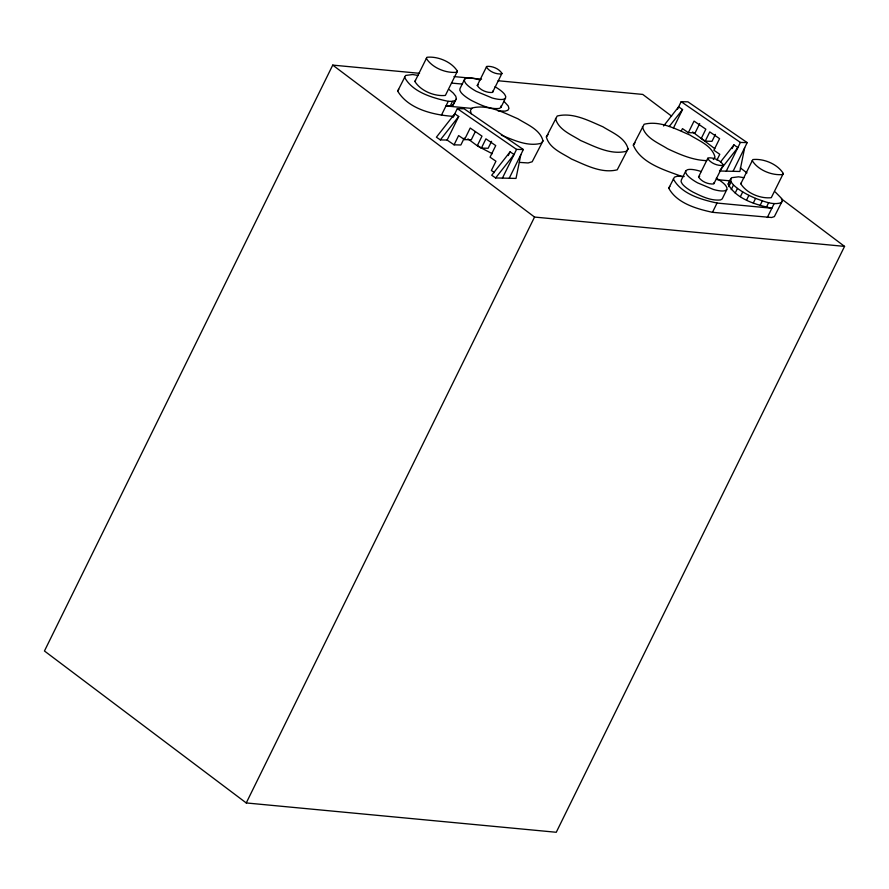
<?xml version="1.0" encoding="UTF-8"?>
<svg xmlns="http://www.w3.org/2000/svg" width="889" height="889" viewBox="0 0 889 889"><rect width="100%" height="100%" fill="white"/><g stroke="black" fill="none" stroke-linecap="round" stroke-linejoin="round"><path stroke-width="1.33" d="M480.06 80.11L477.938 79.41A27.881 7.501 26.2 0 0 466.225 78.21L464.603 79.243L464.358 80.932L465.536 83.144A18.958 5.101 26.2 0 0 476.271 91.334L492.15 97.968A27.881 7.501 26.2 0 0 503.863 99.168L505.497 98.134L505.73 96.445L504.563 94.234A18.958 5.101 26.2 0 0 495.017 86.733M464.603 79.243L460.035 88.511L459.802 90.2L460.98 92.412A18.958 5.101 26.2 0 0 471.715 100.601C480.227 104.791 489.561 109.514 499.307 108.436L500.94 107.402L501.174 105.713M701.343 171.61L699.221 170.91A27.881 7.501 26.2 0 0 687.508 169.71L685.875 170.744L685.641 172.433L686.819 174.644A18.958 5.101 26.2 0 0 697.554 182.834L713.434 189.468A27.881 7.501 26.2 0 0 725.146 190.668L726.78 189.635L727.013 187.946L725.846 185.734A18.958 5.101 26.2 0 0 716.301 178.233M520.821 154.697L516.009 178.422L495.64 177.944L491.717 175.244L510.108 151.83L514.031 154.53L495.64 177.944M744.66 147.752L739.848 171.477L719.479 170.999L737.87 147.585L733.947 144.885L720.568 161.909M419.541 73.32L332.742 65.108L44.45 650.992L246.253 802.945L556.258 832.271L844.55 246.386L781.353 198.792M453.746 116.392C433.688 115.07 408.562 109.303 397.672 91.1L405.606 75.443L412.674 74.543L418.174 75.465M414.896 81.499L426.942 57.274C437.877 56.129 451.601 61.786 457.424 71.209L445.378 95.434C434.443 96.579 420.719 90.922 414.896 81.499L415.541 80.443M441.411 115.226L448.245 101.335L452.534 101.335L455.312 100.435L456.401 98.668L455.724 96.179L453.323 93.134L449.367 89.722M472.015 108.425L445.967 105.969L450.256 105.969L452.534 101.335M450.256 105.969L453.034 105.069L455.312 100.435M456.401 98.668L453.034 105.069M452.957 117.504L457.324 108.636L464.114 108.791L523.354 149.541L509.219 178.267M447.123 140.051L458.713 116.481L454.79 113.781L436.399 137.195L440.333 139.895L447.123 140.051L454.068 144.829L460.858 144.996L464.28 138.039M477.26 85.466L486.705 66.408C492.173 65.83 499.04 68.664 501.952 73.376L492.506 92.434C487.039 93.012 480.182 90.189 477.26 85.466L478.426 84.666M454.068 144.829L458.624 135.561L464.514 139.617L471.303 139.773L475.293 131.672M464.514 139.617L470.214 128.038L481.994 136.139L477.437 145.407L481.371 148.107L488.161 148.263L491.573 141.318M500.94 107.402L505.497 98.134M481.371 148.107L485.927 138.84L495.74 145.596L490.05 157.175L495.94 161.231L491.373 170.499L494.428 172.599M508.275 155.553L510.108 151.83M502.429 178.1L516.565 149.385L523.354 149.541M471.181 113.77L470.414 110.358L472.126 107.98C487.861 104.069 503.719 112.725 517.865 118.759C526.966 124.538 540.101 129.427 543.001 140.873L532.178 161.776L528.11 162.954L519.354 162.387M546.357 136.928L557.181 116.026C572.927 112.114 588.785 120.771 602.931 126.794C612.032 132.583 625.167 137.473 628.067 148.919L617.233 169.821C601.497 173.733 585.64 165.076 571.494 159.042C562.393 153.264 549.258 148.374 546.357 136.928L548.068 134.55M246.253 802.945L534.545 217.06L844.55 246.386M682.341 176.633C665.072 170.21 640.991 163.432 633.312 145.151L644.136 124.249C659.882 120.337 675.74 128.994 689.886 135.028C698.987 140.806 712.111 145.696 715.023 157.142L713.311 159.509M677.407 109.325L681.163 101.69L687.953 101.846L747.193 142.607L733.058 171.321M673.395 128.149L682.552 109.536L678.629 106.836L663.583 125.994M681.318 130.939L682.463 128.627L688.353 132.672L695.142 132.839L699.699 123.571M688.353 132.672L694.053 121.093L705.833 129.194L701.277 138.462L705.21 141.162L712 141.329L715.412 134.372M775.264 192.002L781.62 198.458L782.309 200.947L774.375 216.605L771.596 217.505L712.489 212.315C696.665 208.871 676.829 203.259 668.761 188.19L674.407 177.167L677.185 176.255L684.208 176.522M685.875 170.744L681.318 180.011L681.085 181.7L682.263 183.912A18.958 5.101 26.2 0 0 692.998 192.102C701.51 196.291 710.844 201.014 720.59 199.936L722.224 198.903L726.78 189.635M705.21 141.162L709.766 131.905L719.579 138.651L713.889 150.241L719.779 154.286L716.923 160.076M698.543 176.967L707.988 157.909C713.456 157.331 720.323 160.164 723.235 164.876L713.789 183.934C708.322 184.512 701.465 181.678 698.543 176.967L699.71 176.166M732.114 148.607L733.947 144.885M726.269 171.155L740.404 142.44L747.193 142.607M712.489 212.315L717.045 203.048L771.863 208.237C756.039 204.792 736.203 199.18 728.135 184.101L731.503 177.711L738.57 176.811L744.071 177.733M730.936 178.878L728.135 184.101M728.813 186.601L731.091 181.967L730.414 179.478M731.214 189.646L733.492 185.012L731.091 181.967M735.181 193.057L737.459 188.424L733.492 185.012M740.793 183.767L752.839 159.553C763.773 158.398 777.497 164.054 783.32 173.488L771.274 197.702C760.339 198.858 746.616 193.202 740.793 183.767L741.448 182.712M740.426 196.58L742.704 191.946L737.459 188.424M746.604 199.992L748.882 195.358L742.704 191.946M753.294 203.048L755.572 198.414C763.64 201.114 772.652 205.526 781.22 202.703L782.309 200.947M760.028 205.548L762.317 200.914M766.374 207.315L768.652 202.681M767.307 217.505L774.152 203.603M397.672 91.1L398.761 89.345M457.424 71.209L456.768 72.265C445.845 73.42 432.121 67.764 426.287 58.33M501.952 73.376L501.629 73.909C496.162 74.487 489.294 71.653 486.383 66.942M668.761 188.19L669.839 186.423M723.235 164.876L722.901 165.41C717.445 165.976 710.578 163.154 707.666 158.442M783.32 173.488L782.676 174.544C771.741 175.689 758.017 170.032 752.194 160.598M543.001 140.873L541.29 143.24C527.744 146.929 513.798 140.095 501.374 135.172M628.067 148.919L626.356 151.286C610.61 155.208 594.763 146.541 580.606 140.518C571.516 134.728 558.381 129.838 555.481 118.404M633.312 145.151L635.024 142.773M440.333 139.895L458.713 116.481M669.184 126.56L682.552 109.536M706.788 160.642C692.953 160.264 679.896 154.53 667.561 148.741C658.46 142.951 645.336 138.062 642.425 126.627M453.99 76.576L481.549 79.177M498.084 80.743L642.747 94.423L671.584 116.137M451.501 83.066L462.469 84.099M498.051 110.892L505.074 111.158L507.852 110.247L508.941 108.491L508.264 106.002L503.885 101.246M717.101 179.634L730.814 180.923M448.245 101.335C432.421 97.89 412.585 92.267 404.517 77.199M717.045 203.048C701.221 199.614 681.385 193.991 673.317 178.922M748.882 195.358L755.572 198.414M492.262 153.708L477.86 146.207L467.936 138.895M681.163 101.69L740.404 142.44M457.324 108.636L516.565 149.385M692.642 131.994L714.823 148.696M740.326 167.899L746.971 172.911M332.742 65.108L534.545 217.06M713.911 182.667L714.111 183.412M492.628 91.167L492.828 91.911"/></g></svg>
